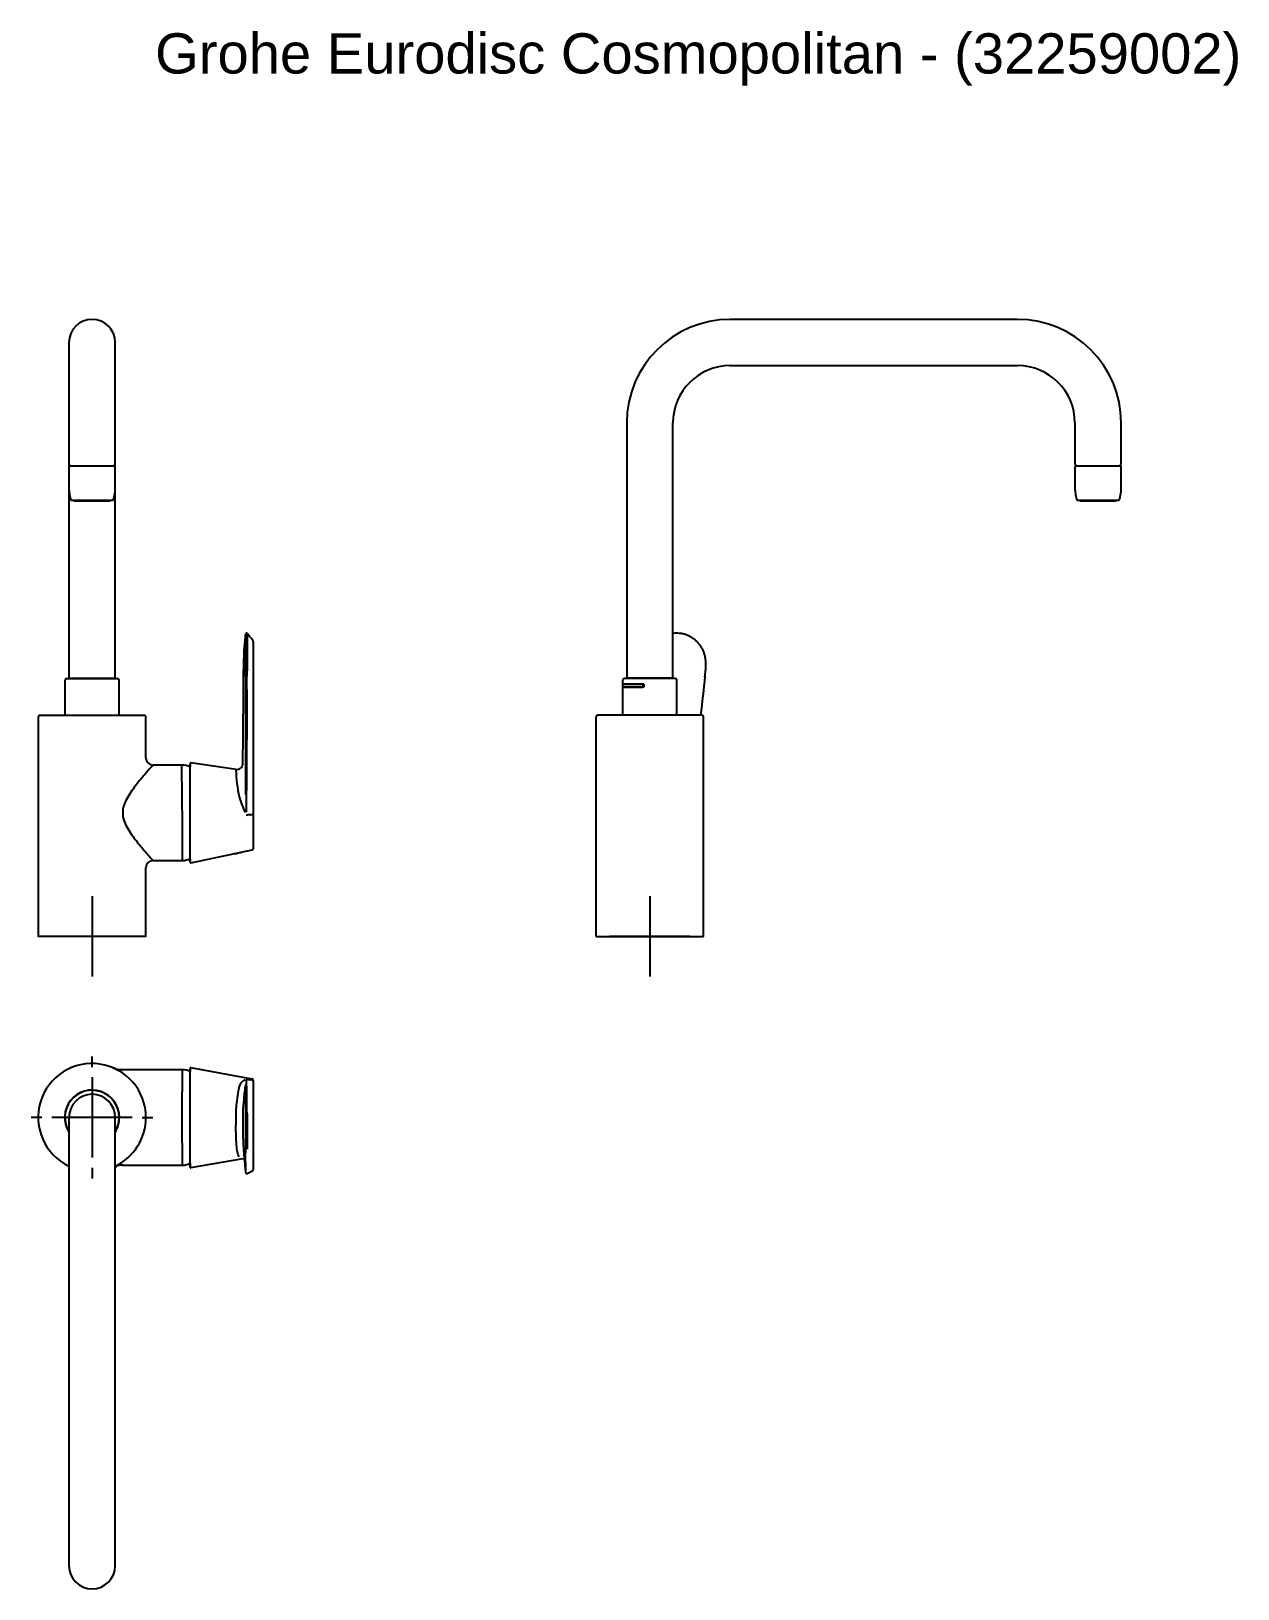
# Model space of a CAD drawing. Header units: millimetres. Extents: x 1617 to 5774, y 11446 to 13973.
# Drawn here: x 2267 to 2868, y 13198 to 13973 of the extents above; entities that cross this region are included whole.
import ezdxf
from ezdxf.enums import TextEntityAlignment as Align
from ezdxf.lldxf.tags import DXFTag

# ---------------------------------------------------------------- set-up
doc = ezdxf.new("R2010")
doc.units = ezdxf.units.MM
doc.layers.get('0').update_dxf_attribs({"color": 250})
doc.styles.add('SEACAD_arial_ttf', font='Arial.ttf')
tags = doc.linetypes.add('CENTER2', pattern=[28.575, 19.05, -3.175, 3.175, -3.175]).pattern_tags.tags
tags[10:11] = [DXFTag(74, 4), DXFTag(75, 0), DXFTag(340, '0'), DXFTag(46, 0.0), DXFTag(50, 0.0), DXFTag(44, 0.0), DXFTag(45, 0.0)]
tags[8:9] = [DXFTag(74, 4), DXFTag(75, 0), DXFTag(340, '0'), DXFTag(46, 0.0), DXFTag(50, 0.0), DXFTag(44, 0.0), DXFTag(45, 0.0)]
tags[6:7] = [DXFTag(74, 4), DXFTag(75, 0), DXFTag(340, '0'), DXFTag(46, 0.0), DXFTag(50, 0.0), DXFTag(44, 0.0), DXFTag(45, 0.0)]
tags[4:5] = [DXFTag(74, 4), DXFTag(75, 0), DXFTag(340, '0'), DXFTag(46, 0.0), DXFTag(50, 0.0), DXFTag(44, 0.0), DXFTag(45, 0.0)]

# ---------------------------------------------------------------- blocks, each defined once
blk = doc.blocks.new('4')
at = {"linetype": 'Continuous'}
for p, q in [((2286.06, 13818.26), (2286.06, 13778.26)), ((2309.06, 13778.26), (2309.06, 13818.26)), ((2286.06, 13778.26), (2286.06, 13758.26)), ((2309.06, 13758.26), (2309.06, 13778.26)), ((2286.06, 13758.26), (2286.06, 13756.61)), ((2286.06, 13756.61), (2286.06, 13745.51)), ((2308.91, 13756.76), (2286.21, 13756.76)), ((2286.56, 13756.94), (2308.56, 13756.94)), ((2286.56, 13756.94), (2286.56, 13756.76)), ((2308.56, 13756.76), (2308.56, 13756.94)), ((2309.06, 13756.61), (2309.06, 13758.26)), ((2309.06, 13745.51), (2309.06, 13756.61)), ((2286.06, 13745.51), (2286.06, 13651.26)), ((2287.06, 13739.76), (2308.06, 13739.76)), ((2288.56, 13739.76), (2288.56, 13739.31)), ((2306.56, 13739.31), (2288.56, 13739.31)), ((2306.56, 13739.31), (2306.56, 13739.76)), ((2309.06, 13651.26), (2309.06, 13745.51)), ((2377.68, 13669.58), (2377.68, 13669.76)), ((2377.68, 13669.58), (2377.68, 13583.43)), ((2284.06, 13650.11), (2284.06, 13632.81)), ((2285.06, 13651.11), (2310.06, 13651.11)), ((2286.06, 13651.26), (2309.06, 13651.26)), ((2288.56, 13651.26), (2288.56, 13651.11)), ((2306.56, 13651.11), (2306.56, 13651.26)), ((2311.06, 13632.81), (2311.06, 13650.11)), ((2270.76, 13631.81), (2270.76, 13523.01)), ((2271.76, 13632.81), (2323.36, 13632.81)), ((2324.36, 13611.59), (2324.36, 13631.81)), ((2342.21, 13608.06), (2327.89, 13608.06)), ((2342.21, 13607.22), (2342.21, 13608.06)), ((2346.37, 13608.94), (2346.37, 13607.12)), ((2346.37, 13559.98), (2346.37, 13608.63)), ((2369.22, 13605.82), (2346.72, 13609.14)), ((2374.35, 13583.2), (2374.27, 13583.2)), ((2374.35, 13583.2), (2374.37, 13583.2)), ((2374.37, 13583.2), (2375.06, 13583.25)), ((2376.6, 13583.35), (2377.27, 13583.39)), ((2377.68, 13583.43), (2377.68, 13581.98)), ((2346.37, 13559.67), (2346.37, 13580.03)), ((2377.68, 13581.98), (2377.68, 13566.34)), ((2327.88, 13560.56), (2342.59, 13560.56)), ((2346.37, 13561.44), (2346.37, 13560.04)), ((2346.73, 13559.47), (2377.28, 13565.92)), ((2324.36, 13523.01), (2324.36, 13557.03)), ((2324.16, 13522.81), (2270.96, 13522.81))]:
    blk.add_line(p, q, dxfattribs=at)
at = {"linetype": 'CENTER2'}
for p, q in [((2297.56, 13542.81), (2297.56, 13502.81)), ((2317.56, 13522.81), (2277.56, 13522.81))]:
    blk.add_line(p, q, dxfattribs=at)
at = {"linetype": 'Continuous'}
for centre, radius, start, end in [((2297.56, 13818.26), 11.5, 0, 180), ((2288.06, 13758.26), 2, 180, 221.40962), ((2286.21, 13756.61), 0.15, 90, 180), ((2307.06, 13758.26), 2, 318.59038, 0), ((2308.91, 13756.61), 0.15, 0, 90), ((2303.06, 13745.51), 17, 180, 199.74992), ((2292.06, 13745.51), 17, 340.25008, 0), ((2483.71, 13659.07), 110.74, 172.71444, 179.21677), ((2374.37, 13673.13), 0.501, 40.19008, 163.22609), ((2377.18, 13669.76), 0.5, 359.99352, 38.95377), ((2495.47, 13657.49), 122.57, 178.55975, 180.98168), ((-2652.32, 13669), 5025.26, 359.31059, 359.84497), ((2285.06, 13650.11), 1, 90, 180), ((2310.06, 13650.11), 1, 0, 90), ((21031.16, 13602.92), 18657.25, 179.8486, 180.029201), ((-1819.13, 13634.01), 4193.8, 359.32576, 0.24803), ((2271.76, 13631.81), 1, 90, 180), ((2323.36, 13631.81), 1, 0, 90), ((2327.9, 13611.6), 3.54, 180.00576, 269.99427), ((2342.21, 13598.06), 10, 64.94618, 90.00123), ((-155.59, 13563.93), 2498.17, 359.92289, 0.99294), ((2346.67, 13608.94), 0.3, 80.75505, 180.04755), ((2369.63, 13608.84), 2.96, 261.35344, 354.57201), ((2443.52, 13607.98), 74.42, 181.83974, 192.20544), ((2420.84, 13606.93), 52.17, 196.34949, 205.5119), ((2376.08, 13579.27), 4.11, 82.74478, 104.4752), ((2327.9, 13557.03), 3.54, 89.99816, 180.00252), ((2342.21, 13570.56), 10, 272.16044, 295.05382), ((2377.18, 13566.34), 0.5, 282.08077, 0.00399), ((2346.67, 13559.67), 0.3, 179.9642, 282.42911), ((2270.96, 13523.01), 0.2, 180, 270), ((2324.16, 13523.01), 0.2, 270, 0)]:
    blk.add_arc(centre, radius, start, end, dxfattribs=at)
blk.add_ellipse((2369.04, 13564.68), major_axis=(-3.32, -0.44), ratio=0.172163, start_param=1.310707, end_param=2.65181, dxfattribs=at)
for points, knots in [([(2373.98, 13652.22), (2373.98, 13654.42), (2373.98, 13656.64), (2373.96, 13659.96), (2373.95, 13661.05), (2373.92, 13663.22), (2373.9, 13664.28), (2373.87, 13666.26), (2373.85, 13667.19), (2373.84, 13668.89), (2373.84, 13669.66), (2373.85, 13671), (2373.86, 13671.57), (2373.88, 13672.47), (2373.89, 13672.81), (2373.89, 13673)], [0, 0, 0, 0, 0.25, 0.25, 0.375, 0.375, 0.5, 0.5, 0.625, 0.625, 0.75, 0.75, 0.875, 0.875, 1, 1, 1, 1]), ([(2374.77, 13673.25), (2374.77, 13672.86), (2374.73, 13671.92), (2374.71, 13669.88), (2374.7, 13669.11), (2374.71, 13667.38), (2374.71, 13666.43), (2374.72, 13664.43), (2374.72, 13663.36), (2374.72, 13661.16), (2374.71, 13660.05), (2374.68, 13656.67), (2374.65, 13654.41), (2374.63, 13652.17)], [0, 0, 0, 0, 0.25, 0.25, 0.375, 0.375, 0.5, 0.5, 0.625, 0.625, 0.75, 0.75, 1, 1, 1, 1]), ([(2327.9, 13608.06), (2327.9, 13608.06), (2327.9, 13608.06), (2327.7, 13607.85), (2326.59, 13606.6), (2323.92, 13603.58), (2320.36, 13599.36), (2317.4, 13595.43), (2315.29, 13592.25), (2313.55, 13588.88), (2312.62, 13585.23), (2312.96, 13581.49), (2314.38, 13578), (2316.33, 13574.74), (2318.52, 13571.69), (2320.73, 13568.86), (2322.15, 13567.16), (2322.82, 13566.37)], [0.6097448, 0.6097448, 0.6097448, 0.6097448, 0.6097791, 0.6332115, 0.6574463, 0.7067487, 0.7573724, 0.7827242, 0.8077444, 0.831738, 0.8542526, 0.8762409, 0.8994407, 0.9239742, 0.9490676, 0.9744969, 1, 1, 1, 1]), ([(2377.68, 13583.43), (2377.68, 13583.42), (2377.64, 13583.41), (2377.49, 13583.39), (2377.38, 13583.39), (2377.27, 13583.39)], [0, 0, 0, 0, 0.5, 0.5, 1, 1, 1, 1]), ([(2322.82, 13566.37), (2323.71, 13565.32), (2325.25, 13563.52), (2327, 13561.57), (2327.77, 13560.7), (2327.89, 13560.56), (2327.9, 13560.56)], [0, 0, 0, 0, 0.0336834, 0.0633871, 0.0941009, 0.10952, 0.10952, 0.10952, 0.10952])]:
    blk.add_open_spline(points, degree=3, knots=knots, dxfattribs=at)
for points in [[(2373.88, 13673.19), (2373.87, 13673.18), (2373.87, 13673.16), (2373.87, 13673.13)], [(2377.59, 13670.05), (2376.57, 13671.27), (2375.63, 13672.41), (2374.77, 13673.45)], [(2346.71, 13609.14), (2346.71, 13609.2), (2346.71, 13609.23), (2346.71, 13609.23)], [(2372.58, 13608.54), (2372.58, 13608.53), (2372.58, 13608.51), (2372.58, 13608.48)], [(2377.28, 13565.85), (2377.28, 13565.85), (2377.28, 13565.88), (2377.28, 13565.92)], [(2346.73, 13559.47), (2346.73, 13559.41), (2346.73, 13559.38), (2346.73, 13559.38)]]:
    blk.add_open_spline(points, degree=3, dxfattribs=at)
blk = doc.blocks.new('5')
at = {"linetype": 'Continuous'}
for p, q in [((2758.04, 13829.76), (2615.04, 13829.76)), ((2615.04, 13806.76), (2758.04, 13806.76)), ((2563.54, 13778.26), (2563.54, 13651.26)), ((2586.54, 13651.26), (2586.54, 13778.26)), ((2786.54, 13778.26), (2786.54, 13758.26)), ((2809.54, 13758.26), (2809.54, 13778.26)), ((2786.54, 13756.61), (2786.54, 13745.51)), ((2809.39, 13756.76), (2786.69, 13756.76)), ((2787.04, 13756.94), (2809.04, 13756.94)), ((2787.04, 13756.94), (2787.04, 13756.76)), ((2809.04, 13756.76), (2809.04, 13756.94)), ((2809.54, 13745.51), (2809.54, 13756.61)), ((2787.54, 13739.76), (2808.54, 13739.76)), ((2789.04, 13739.76), (2789.04, 13739.31)), ((2807.04, 13739.31), (2789.04, 13739.31)), ((2807.04, 13739.31), (2807.04, 13739.76)), ((2602.51, 13652.16), (2602.58, 13652.75)), ((2561.54, 13650.11), (2561.54, 13648.31)), ((2572.14, 13648.31), (2561.54, 13648.31)), ((2561.54, 13648.26), (2571.54, 13648.26)), ((2561.54, 13648.26), (2561.54, 13646.76)), ((2572.14, 13646.76), (2561.54, 13646.76)), ((2561.54, 13646.76), (2561.54, 13632.81)), ((2561.54, 13646.76), (2571.54, 13646.76)), ((2587.54, 13651.11), (2562.54, 13651.11)), ((2586.54, 13651.26), (2563.54, 13651.26)), ((2566.04, 13651.26), (2566.04, 13651.11)), ((2566.4, 13648.31), (2566.4, 13648.26)), ((2571.54, 13648.26), (2572.04, 13648.26)), ((2571.54, 13648.26), (2571.54, 13646.76)), ((2572.04, 13648.26), (2572.04, 13646.76)), ((2572.14, 13646.76), (2572.14, 13648.31)), ((2584.04, 13651.11), (2584.04, 13651.26)), ((2588.54, 13632.81), (2588.54, 13650.11)), ((2548.24, 13631.81), (2548.24, 13523.01)), ((2600.84, 13632.81), (2549.24, 13632.81)), ((2601.84, 13523.01), (2601.84, 13631.81)), ((2548.44, 13522.81), (2601.64, 13522.81))]:
    blk.add_line(p, q, dxfattribs=at)
at = {"linetype": 'CENTER2'}
for p, q in [((2575.04, 13542.81), (2575.04, 13502.81)), ((2595.04, 13522.81), (2555.04, 13522.81))]:
    blk.add_line(p, q, dxfattribs=at)
at = {"linetype": 'Continuous'}
for centre, radius, start, end in [((2615.04, 13778.26), 51.5, 90, 180), ((2758.04, 13778.26), 51.5, 0, 90), ((2615.04, 13778.26), 28.5, 90, 180), ((2758.04, 13778.26), 28.5, 0, 90), ((2788.54, 13758.26), 2, 180, 221.40962), ((2786.69, 13756.61), 0.15, 90, 180), ((2807.54, 13758.26), 2, 318.59038, 0), ((2809.39, 13756.61), 0.15, 0, 90), ((2803.54, 13745.51), 17, 180, 199.74992), ((2792.54, 13745.51), 17, 340.25008, 0), ((2562.54, 13650.11), 1, 90, 180), ((2587.54, 13650.11), 1, 0, 90), ((8410.82, 12998.82), 5844.96, 173.582136, 173.772978), ((2601.07, 13641.91), 10.35, 81.97173, 84.41576), ((2549.24, 13631.81), 1, 90, 180), ((2600.84, 13631.81), 1, 0, 90), ((2548.44, 13523.01), 0.2, 180, 270), ((2601.64, 13523.01), 0.2, 270, 0)]:
    blk.add_arc(centre, radius, start, end, dxfattribs=at)
for points, knots in [([(2590.86, 13673.43), (2590.47, 13673.49), (2589.66, 13673.6), (2588.25, 13673.66), (2587.16, 13673.59), (2586.6, 13673.52), (2586.54, 13673.52)], [0, 0, 0, 0, 0.040275, 0.1004172, 0.1581363, 0.1652315, 0.1652315, 0.1652315, 0.1652315]), ([(2602.58, 13652.75), (2602.61, 13653.04), (2602.75, 13654.21), (2602.92, 13656.22), (2602.95, 13658.51), (2602.84, 13660.4), (2602.58, 13662.09), (2602.17, 13663.67), (2601.58, 13665.16), (2600.82, 13666.6), (2599.89, 13667.95), (2598.8, 13669.2), (2597.56, 13670.34), (2596.19, 13671.34), (2594.71, 13672.19), (2593.18, 13672.85), (2591.84, 13673.25), (2591.11, 13673.39), (2590.86, 13673.44)], [0, 0, 0, 0, 0.029899, 0.140977, 0.219887, 0.290088, 0.353583, 0.411431, 0.473355, 0.533663, 0.595022, 0.656957, 0.720288, 0.783967, 0.847469, 0.911019, 0.973512, 1, 1, 1, 1])]:
    blk.add_open_spline(points, degree=3, knots=knots, dxfattribs=at)
blk = doc.blocks.new('6')
at = {"linetype": 'CENTER2'}
for p, q in [((2297.56, 13457.78), (2297.56, 13463.08)), ((2297.56, 13452.78), (2297.56, 13412.78)), ((2272.56, 13432.78), (2267.26, 13432.78)), ((2317.56, 13432.78), (2277.56, 13432.78)), ((2322.56, 13432.78), (2327.86, 13432.78)), ((2297.56, 13407.78), (2297.56, 13402.48))]:
    blk.add_line(p, q, dxfattribs=at)
at = {"linetype": 'Continuous'}
for p, q in [((2342.47, 13456.53), (2312.79, 13456.53)), ((2346.37, 13457.31), (2346.37, 13455.6)), ((2346.37, 13408.36), (2346.37, 13457.01)), ((2377.28, 13451.86), (2346.73, 13457.52)), ((2374.27, 13451.87), (2374.35, 13451.86)), ((2374.35, 13451.86), (2374.37, 13451.86)), ((2374.37, 13451.86), (2375.06, 13451.73)), ((2377.27, 13451.32), (2376.6, 13451.44)), ((2377.68, 13451.16), (2377.68, 13451.44)), ((2377.68, 13451.16), (2377.68, 13450.85)), ((2342.21, 13439.07), (2342.21, 13426.5)), ((2286.06, 13432.78), (2286.06, 13392.78)), ((2309.06, 13392.78), (2309.06, 13432.78)), ((2346.37, 13408.05), (2346.37, 13428.4)), ((2309.06, 13407.7), (2309.68, 13408.66)), ((2312.79, 13409.03), (2342.47, 13409.03)), ((2346.37, 13409.98), (2346.37, 13408.42)), ((2346.72, 13407.84), (2372.73, 13412.37)), ((2374.69, 13404.94), (2377.39, 13406.24)), ((2286.06, 13392.78), (2286.06, 13249.78)), ((2309.06, 13249.78), (2309.06, 13392.78)), ((2286.06, 13249.78), (2286.06, 13209.78)), ((2309.06, 13209.78), (2309.06, 13249.78))]:
    blk.add_line(p, q, dxfattribs=at)
for centre, radius, start, end in [((2297.56, 13432.78), 26.8, 0, 244.58926), ((2312.64, 13468.57), 12.03, 247.9629, 270.67834), ((2342.21, 13446.54), 10, 64.94618, 88.49348), ((2346.67, 13457.32), 0.3, 78.65456, 180.03922), ((2377.03, 13445.72), 6.74, 119.07232, 158.0933), ((1964.85, 13437.04), 409.78, 359.73949, 2.02255), ((2378.88, 13468.22), 16.93, 256.93988, 262.25663), ((2377.19, 13450.84), 0.49, 0.73772, 80.95684), ((2377.18, 13451.44), 0.5, 359.9963, 78.64428), ((2297.56, 13432.78), 13.6, 0, 212.26498), ((2297.56, 13432.78), 13.5, 0, 211.58634), ((2297.56, 13432.78), 11.5, 0, 180), ((2437.85, 13432.8), 68.82, 167.04062, 183.22399), ((2483.24, 13431.67), 110.71, 170.92994, 174.68006), ((3465, 13446.71), 1091.09, 179.87354, 180.62719), ((2483.24, 13431.67), 110.71, 174.68006, 181.68127), ((2297.56, 13432.78), 26.8, 295.31342, 0), ((2297.56, 13432.78), 13.5, 328.41366, 0), ((2297.56, 13432.78), 13.6, 327.73502, 0), ((2758.85, 13424.03), 385.02, 178.40247, 181.04064), ((2497.11, 13423.55), 124.36, 182.90511, 186.85334), ((2502.6, 13412.07), 128.8, 177.78887, 182.99295), ((2312.64, 13397.05), 11.99, 89.27345, 107.36117), ((2342.21, 13419.03), 10, 271.49884, 295.05382), ((2346.67, 13408.05), 0.3, 179.95594, 280.35632), ((2481.32, 13417.51), 108.04, 184.66578, 186.42303), ((2377.18, 13406.69), 0.5, 296.00859, 359.60876), ((2297.56, 13209.78), 11.5, 180, 0)]:
    blk.add_arc(centre, radius, start, end, dxfattribs=at)
for points, knots in [([(2342.47, 13456.53), (2342.46, 13456.53), (2342.45, 13456.33), (2342.42, 13455.3), (2342.4, 13454.16), (2342.37, 13451.82), (2342.36, 13450.93), (2342.34, 13448.96), (2342.33, 13447.89), (2342.31, 13445.6), (2342.29, 13444.37), (2342.27, 13442.44), (2342.26, 13441.78), (2342.25, 13440.77), (2342.25, 13440.44), (2342.24, 13439.93), (2342.24, 13439.75), (2342.23, 13439.5), (2342.23, 13439.41), (2342.23, 13439.28), (2342.22, 13439.24), (2342.22, 13439.17), (2342.22, 13439.15), (2342.22, 13439.12), (2342.22, 13439.11), (2342.22, 13439.09), (2342.22, 13439.06), (2342.21, 13439.07)], [0.7732312, 0.7732312, 0.7732312, 0.7732312, 0.8125, 0.8125, 0.875, 0.875, 0.90625, 0.90625, 0.9375, 0.9375, 0.96875, 0.96875, 0.984375, 0.984375, 0.9921875, 0.9921875, 0.9960938, 0.9960938, 0.9980469, 0.9980469, 0.9990234, 0.9990234, 0.9995117, 0.9995117, 0.9997559, 0.9997559, 1, 1, 1, 1]), ([(2377.68, 13450.85), (2377.68, 13447.07), (2377.68, 13443.32), (2377.68, 13438.62), (2377.68, 13437.68), (2377.68, 13436.27), (2377.68, 13435.8), (2377.68, 13434.87), (2377.68, 13434.42), (2377.68, 13433.37), (2377.68, 13432.76), (2377.68, 13431.45), (2377.68, 13430.96), (2377.68, 13429.79), (2377.68, 13429.12), (2377.68, 13426.92), (2377.68, 13425.19), (2377.68, 13422.42), (2377.68, 13421.46), (2377.68, 13419.56), (2377.68, 13418.6), (2377.68, 13417.64)], [0, 0, 0, 0, 0.5, 0.5, 0.625, 0.625, 0.6875, 0.6875, 0.75, 0.75, 0.8125, 0.8125, 0.84375, 0.84375, 0.875, 0.875, 0.9375, 0.9375, 0.96875, 0.96875, 1, 1, 1, 1]), ([(2370.78, 13413.24), (2370.35, 13413.8), (2370.1, 13414.59), (2369.7, 13416.61), (2369.55, 13417.85), (2369.34, 13420.59), (2369.26, 13422.15), (2369.16, 13425.41), (2369.14, 13427.13), (2369.14, 13428.93)], [0, 0, 0, 0, 0.25, 0.25, 0.5, 0.5, 0.75, 0.75, 1, 1, 1, 1]), ([(2372.58, 13428.42), (2372.58, 13427.44), (2372.58, 13426.46), (2372.61, 13424.57), (2372.62, 13423.65), (2372.7, 13420.96), (2372.77, 13419.24), (2372.89, 13417.57), (2372.9, 13417.41), (2372.91, 13417.24)], [0, 0, 0, 0, 0.125, 0.125, 0.25, 0.25, 0.5, 0.5, 0.5276374, 0.5276374, 0.5276374, 0.5276374]), ([(2374.63, 13435.17), (2374.65, 13434.65), (2374.68, 13434.08), (2374.71, 13432.78), (2374.72, 13432.26), (2374.72, 13431.04), (2374.72, 13430.31), (2374.71, 13428.67), (2374.71, 13427.77), (2374.7, 13425.81), (2374.71, 13424.76), (2374.73, 13421.54), (2374.77, 13419.21), (2374.77, 13417)], [0, 0, 0, 0, 0.25, 0.25, 0.375, 0.375, 0.5, 0.5, 0.625, 0.625, 0.75, 0.75, 1, 1, 1, 1]), ([(2342.21, 13426.5), (2342.22, 13426.51), (2342.22, 13426.48), (2342.22, 13426.46), (2342.22, 13426.45), (2342.22, 13426.42), (2342.22, 13426.39), (2342.22, 13426.33), (2342.23, 13426.29), (2342.23, 13426.16), (2342.23, 13426.07), (2342.24, 13425.81), (2342.24, 13425.64), (2342.25, 13425.13), (2342.25, 13424.79), (2342.26, 13423.79), (2342.27, 13423.13), (2342.29, 13421.21), (2342.31, 13419.97), (2342.33, 13417.67), (2342.34, 13416.61), (2342.36, 13414.65), (2342.37, 13413.75), (2342.39, 13412.19), (2342.4, 13411.52), (2342.42, 13410.4), (2342.43, 13409.95), (2342.45, 13409.32), (2342.46, 13409.13), (2342.47, 13409.04), (2342.47, 13409.03), (2342.47, 13409.03)], [0, 0, 0, 0, 0.0002441, 0.0002441, 0.0004883, 0.0004883, 0.0009766, 0.0009766, 0.0019531, 0.0019531, 0.0039063, 0.0039063, 0.0078125, 0.0078125, 0.015625, 0.015625, 0.03125, 0.03125, 0.0625, 0.0625, 0.09375, 0.09375, 0.125, 0.125, 0.15625, 0.15625, 0.1875, 0.1875, 0.21875, 0.21875, 0.2268468, 0.2268468, 0.2268468, 0.2268468]), ([(2377.68, 13417.64), (2377.68, 13413.82), (2377.68, 13410.5), (2377.68, 13408.12), (2377.68, 13407.73), (2377.68, 13407.16), (2377.68, 13406.97), (2377.68, 13406.74), (2377.68, 13406.69), (2377.68, 13406.69)], [0, 0, 0, 0, 0.125, 0.125, 0.15625, 0.15625, 0.1875, 0.1875, 0.2194785, 0.2194785, 0.2194785, 0.2194785]), ([(2373.98, 13405.27), (2373.98, 13405.26), (2373.98, 13405.25), (2374, 13405.21), (2374.04, 13405.12), (2374.12, 13405.01), (2374.26, 13404.92), (2374.45, 13404.87), (2374.61, 13404.89), (2374.67, 13404.93), (2374.69, 13404.94)], [0, 0, 0, 0, 0.012672, 0.220565, 0.35525, 0.480851, 0.626745, 0.784355, 0.958713, 1, 1, 1, 1])]:
    blk.add_open_spline(points, degree=3, knots=knots, dxfattribs=at)
for points in [[(2346.72, 13407.85), (2346.72, 13407.79), (2346.72, 13407.76), (2346.72, 13407.76)], [(2377.39, 13406.24), (2377.4, 13406.24), (2377.4, 13406.24), (2377.4, 13406.24)]]:
    blk.add_open_spline(points, degree=3, dxfattribs=at)

msp = doc.modelspace()

# ---------------------------------------------------------------- block references
for name in ['4', '5', '6']:
    msp.add_blockref(name, (0, 0))

# ---------------------------------------------------------------- texts
at = {"style": 'SEACAD_arial_ttf'}
msp.add_text('Grohe Eurodisc Cosmopolitan - (32259002)', height=20, dxfattribs=at).set_placement((2328.93, 13972.06), align=Align.TOP_LEFT)

doc.saveas('drawing.dxf')
